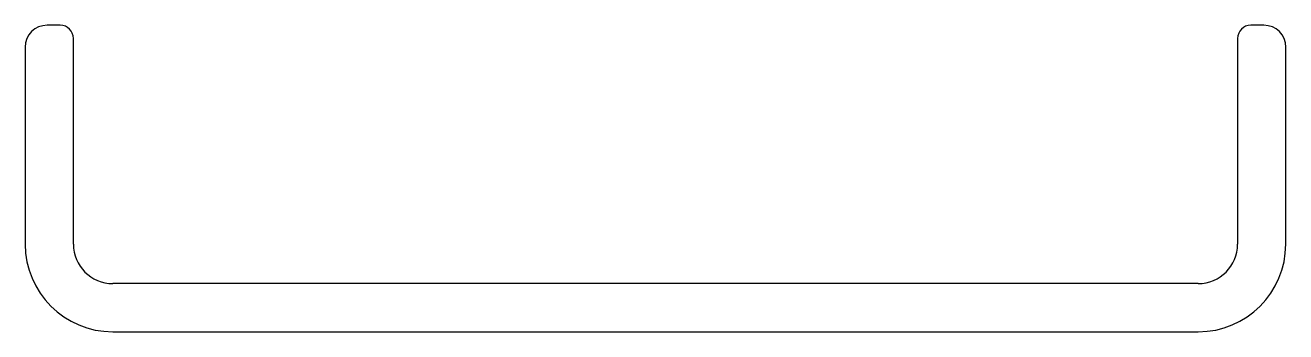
# Model space of a CAD drawing. Extents: x 814.4 to 843.2, y 477.4 to 484.4.
import ezdxf

# ---------------------------------------------------------------- set-up
doc = ezdxf.new("R2010")
doc.units = 0
doc.layers.get('0').update_dxf_attribs({"linetype": 'CONTINUOUS'})

msp = doc.modelspace()

# ---------------------------------------------------------------- linework, layer by layer
at = {"color": 0}
for p, q in [((815.152, 484.355), (814.852, 484.355)), ((842.652, 484.355), (842.352, 484.355)), ((814.352, 483.855), (814.352, 479.355)), ((815.452, 479.355), (815.452, 484.055)), ((842.052, 484.055), (842.052, 479.355)), ((843.152, 479.355), (843.152, 483.855)), ((841.152, 478.455), (816.352, 478.455)), ((816.352, 477.355), (841.152, 477.355))]:
    msp.add_line(p, q, dxfattribs=at)
for centre, radius, start, end in [((814.852, 483.855), 0.5, 90, 180), ((815.152, 484.055), 0.3, 0, 90), ((842.352, 484.055), 0.3, 90, 180), ((842.652, 483.855), 0.5, 0, 90), ((816.352, 479.355), 2, 180, 270), ((816.352, 479.355), 0.9, 180, 270), ((841.152, 479.355), 2, 270, 0), ((841.152, 479.355), 0.9, 270, 0)]:
    msp.add_arc(centre, radius, start, end, dxfattribs=at)

doc.saveas('drawing.dxf')
